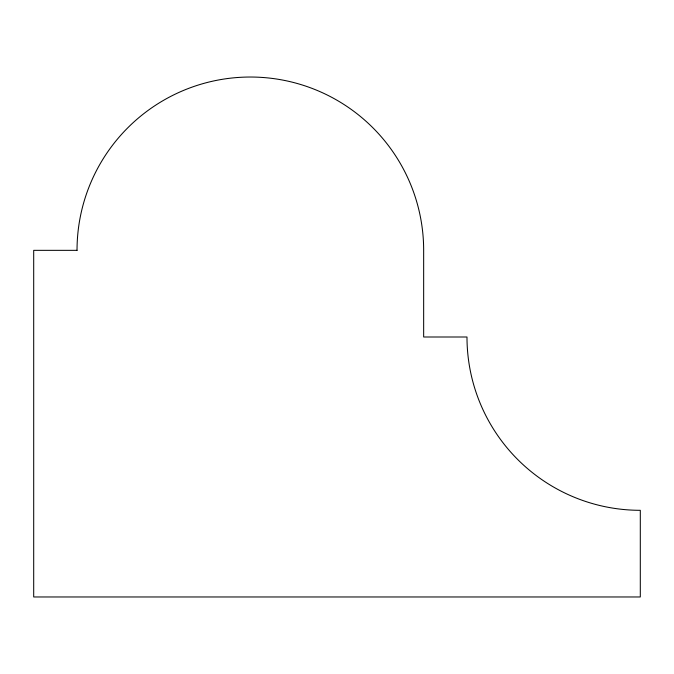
<?xml version="1.0" encoding="UTF-8"?>
<svg xmlns="http://www.w3.org/2000/svg" width="674" height="674" viewBox="0 0 674 674"><rect width="100%" height="100%" fill="white"/><g stroke="black" fill="none" stroke-linecap="round" stroke-linejoin="round"><path stroke-width="1.01" d="M77.03 250.34L33.7 250.34L33.7 596.97L640.3 596.97L640.3 510.311A173.311 173.311 0 0 1 466.989 337L423.66 337L423.66 250.34A173.311 173.311 0 0 0 250.34 77.03A173.311 173.311 0 0 0 77.03 250.34"/></g></svg>
